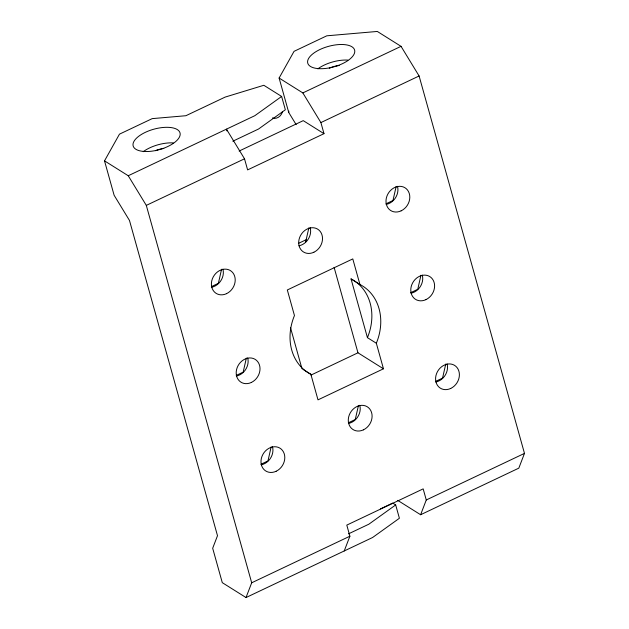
<?xml version="1.0" encoding="UTF-8"?>
<svg xmlns="http://www.w3.org/2000/svg" width="629" height="629" viewBox="0 0 629 629"><rect width="100%" height="100%" fill="white"/><g stroke="black" fill="none" stroke-linecap="round" stroke-linejoin="round"><path stroke-width="0.94" d="M296.149 124.636L288.719 112.442L288.845 111.113M221.581 269.243L218.373 283.333L211.423 286.627M246.371 358.043L243.171 372.132L236.221 375.427M305.67 241.921L308.87 227.832M271.162 446.849L267.962 460.931L261.011 464.233M396.168 186.428L392.968 200.509L386.017 203.812M358.459 405.438L355.259 419.527L348.309 422.822M420.966 275.227L417.758 289.316L410.808 292.611M445.757 364.026L442.557 378.115L435.606 381.418M104.516 160.851L114.124 195.265L129.48 220.457L217.5 535.711L212.681 548.252L222.289 582.658L246.018 597.55L251.686 582.792L146.305 205.384L128.245 175.743L104.516 160.851L119.463 134.158L152.194 118.629L185.885 115.72L225.166 97.086L263.834 85.285L281.627 96.449L285.346 109.768L258.543 129.016L232.832 141.21M344.228 550.965L349.889 536.207L346.791 525.105L423.175 488.875L426.273 499.976L420.612 514.734L397.701 500.362M288.719 112.442L279.111 78.035L294.05 51.342L326.789 35.814L377.314 31.45L401.043 46.342L419.103 75.983L524.484 453.391L518.815 468.149L420.612 514.734M281.627 96.449L254.824 115.697L128.245 175.743M246.018 597.55L372.596 537.504L399.399 518.257L395.68 504.938L368.877 524.185L348.482 533.864M279.111 78.035L302.84 92.919L401.043 46.342M239.146 151.039L303.241 120.642L323.998 133.67L247.614 169.901L244.516 158.799L226.456 129.157L226.951 130.934M146.305 205.384L244.516 158.799M323.998 133.67L320.9 122.569L419.103 75.983M298.751 243.242L306.653 239.492M311.072 375.041L357.964 352.798L383.47 368.806L317.999 399.863L310.86 374.286A51.201 42.858 -57.9 0 1 294.458 315.546L287.319 289.969L352.79 258.912L359.93 284.489A51.201 42.858 -57.9 0 1 376.331 343.23L383.47 368.806M380.49 508.877L392.716 503.074L395.68 504.938M251.686 582.792L349.889 536.207M426.273 499.976L524.484 453.391M376.331 343.23L367.43 337.647L351.029 278.906L359.93 284.489M302.769 369.207L310.86 374.286M302.84 92.919L320.9 122.569M334.101 267.333L357.964 352.798M290.504 327.678L301.959 368.704M422.287 275.101A13.437 11.251 -57.9 0 1 411.004 293.2M447.077 363.9A13.437 11.251 -57.9 0 1 435.795 382M397.489 186.302A13.437 11.251 -57.9 0 1 386.214 204.401M247.692 357.917A13.437 11.251 -57.9 0 1 236.41 376.016M272.491 446.724A13.437 11.251 -57.9 0 1 261.208 464.823M222.902 269.118A13.437 11.251 -57.9 0 1 211.619 287.217M329.289 68.239A13.437 5.85 -15.6 0 1 339.22 65.534M317.842 68.86A24.319 10.583 -15.6 0 1 347.837 60.093M143.247 151.675A24.319 10.583 -15.6 0 1 173.25 142.909M155.457 150.708A13.437 5.85 -15.6 0 1 163.799 148.436M359.78 405.312A13.437 11.251 -57.9 0 1 348.505 423.411M282.437 111.655A7.682 6.432 -57.9 0 1 272.522 117.914M310.191 227.706A13.437 11.251 -57.9 0 1 298.917 245.805M351.029 278.906A51.201 42.858 -57.9 0 1 367.43 337.647M425.943 299.632A13.437 11.251 -57.9 0 0 430.983 277.444A13.437 11.251 -57.9 0 0 411.138 286.855A13.437 11.251 -57.9 0 0 425.943 299.632M401.153 210.833A13.437 11.251 -57.9 0 0 406.192 188.645A13.437 11.251 -57.9 0 0 386.348 198.056A13.437 11.251 -57.9 0 0 401.153 210.833M450.741 388.439A13.437 11.251 -57.9 0 0 455.781 366.251A13.437 11.251 -57.9 0 0 435.936 375.662A13.437 11.251 -57.9 0 0 450.741 388.439M363.444 429.843A13.437 11.251 -57.9 0 0 368.484 407.655A13.437 11.251 -57.9 0 0 348.639 417.066A13.437 11.251 -57.9 0 0 363.444 429.843M276.147 471.255A13.437 11.251 -57.9 0 0 281.187 449.067A13.437 11.251 -57.9 0 0 261.342 458.478A13.437 11.251 -57.9 0 0 276.147 471.255M251.356 382.456A13.437 11.251 -57.9 0 0 256.396 360.26A13.437 11.251 -57.9 0 0 236.551 369.679A13.437 11.251 -57.9 0 0 251.356 382.456M226.558 293.649A13.437 11.251 -57.9 0 0 231.598 271.461A13.437 11.251 -57.9 0 0 211.753 280.872A13.437 11.251 -57.9 0 0 226.558 293.649M313.855 252.245A13.437 11.251 -57.9 0 0 318.895 230.049A13.437 11.251 -57.9 0 0 299.05 239.468A13.437 11.251 -57.9 0 0 313.855 252.245M318.856 68.655A24.319 10.583 -15.6 0 0 354.772 51.625A24.319 10.583 -15.6 0 0 319.909 49.534A24.319 10.583 -15.6 0 0 318.856 68.655M144.269 151.471A24.319 10.583 -15.6 0 0 180.177 134.441A24.319 10.583 -15.6 0 0 145.315 132.349A24.319 10.583 -15.6 0 0 144.269 151.471"/></g></svg>
